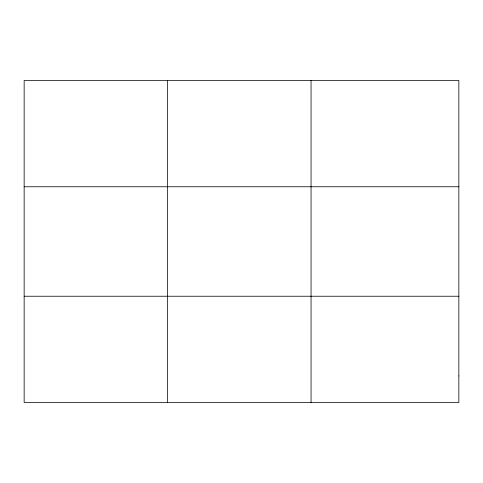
<?xml version="1.0" encoding="UTF-8"?>
<svg xmlns="http://www.w3.org/2000/svg" width="483" height="483" viewBox="0 0 483 483"><rect width="100%" height="100%" fill="white"/><g stroke="black" fill="none" stroke-linecap="round" stroke-linejoin="round"><path stroke-width="0.72" d="M167.601 402.496L167.601 80.504M311.052 402.496L311.052 80.504M24.15 186.764L458.85 186.764M24.15 296.236L458.85 296.236M458.85 375.931L458.85 402.496L24.15 402.496L24.15 80.504L458.85 80.504L458.85 375.931"/></g></svg>
